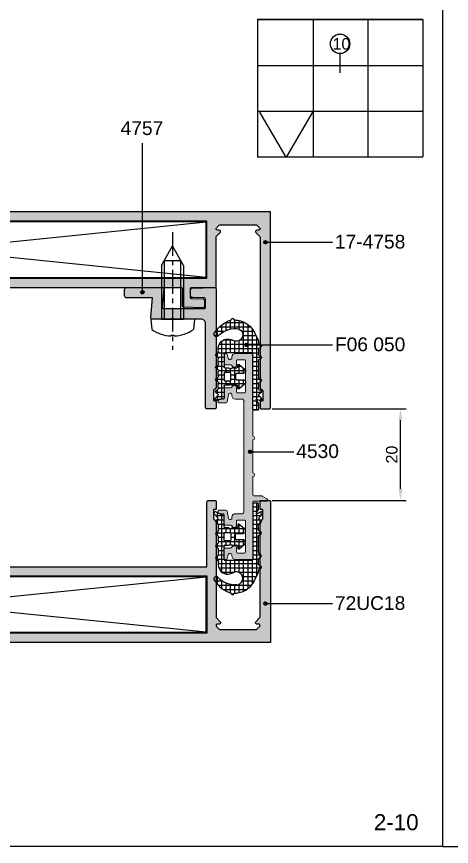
# Model space of a CAD drawing. Header units: millimetres. Extents: x -624 to 1947, y 11274 to 11571.
# Drawn here: x 1644.4 to 1739.4, y 11274.3 to 11455.5 of the extents above; entities that cross this region are included whole.
import ezdxf

# ---------------------------------------------------------------- set-up
doc = ezdxf.new("R2010")
doc.units = ezdxf.units.MM
doc.linetypes.add('AXES', pattern=[20, 12.5, -2.5, 2.5, -2.5])
for name, color, linetype in [('AKSESUAR', 7, 'Continuous'), ('aksesuar_k', 7, 'Continuous'), ('Antet', 7, 'Continuous'), ('FITIL', 11, 'Continuous'), ('kesit_k', 7, 'Continuous'), ('Layer1', 7, 'Continuous'), ('yazı_numara_k', 11, 'Continuous')]:
    doc.layers.add(name, color=color, linetype=linetype)
doc.styles.get("Standard").update_dxf_attribs({"font": 'arial.ttf'})
doc.dimstyles.new('ISO-25', dxfattribs={"dimtxt": 2.5, "dimasz": 2.5, "dimexe": 1.25, "dimexo": 0.625, "dimtad": 1, "dimtxsty": 'Standard', "dimcen": 2.5, "dimadec": 0, "dimazin": 0, "dimtfac": 1, "dimtmove": 0, "dimatfit": 3, "dimfxl": 1, "dimarcsym": 0})

# ---------------------------------------------------------------- blocks, each defined once
blk = doc.blocks.new('16-4530')
blk.add_hatch(color=252).paths.add_polyline_path([(-1018.1, 2305.1), (-1018.1, 2304.9, -0.414214), (-1018.4, 2304.6), (-1018.56, 2304.6, -0.369603), (-1018.85, 2304.85), (-1019.1, 2306.44, 0.369603), (-1019.4, 2306.7), (-1020.8, 2306.7, 0.414214), (-1021.1, 2306.4), (-1021.1, 2306.2, 0.414214), (-1020.8, 2305.9), (-1020.1, 2305.9, -0.414214), (-1019.8, 2305.6), (-1019.8, 2303.7, 0.414214), (-1019.5, 2303.4), (-1018.4, 2303.4), (-1018.19, 2303.31), (-1017.87, 2302.98, 0.198912), (-1017.66, 2302.9), (-1017.4, 2302.9, 0.414214), (-1017.1, 2303.2), (-1017.1, 2304.2, -0.414214), (-1016.8, 2304.5), (-1015.4, 2304.5, -0.414214), (-1015.1, 2304.2), (-1015.1, 2297.6, -0.414214), (-1015.4, 2297.3), (-1016.8, 2297.3, -0.414214), (-1017.1, 2297.6), (-1017.1, 2298.6, 0.414214), (-1017.4, 2298.9), (-1017.66, 2298.9, 0.198912), (-1017.87, 2298.81), (-1018.19, 2298.48, -0.198912), (-1018.4, 2298.4), (-1019.5, 2298.4, 0.414214), (-1019.8, 2298.1), (-1019.8, 2296.2, 0.414214), (-1019.5, 2295.9), (-1019.37, 2295.9, 0.339861), (-1019.08, 2296.12), (-1018.86, 2296.97, -0.339861), (-1018.57, 2297.2), (-1018.4, 2297.2, -0.414214), (-1018.1, 2296.9), (-1018.1, 2296.7, 0.414214), (-1017.3, 2295.9), (-1013.8, 2295.9, 0.414214), (-1013.5, 2296.2), (-1013.5, 2314, 1), (-1013.5, 2314.8), (-1013.5, 2322, 1), (-1013.5, 2322.8), (-1013.5, 2326.7, -0.414214), (-1013.2, 2327), (-1011.64, 2327, 0.131652), (-1011.49, 2327.04), (-1010.45, 2327.64, 0.767327), (-1010.6, 2328.2), (-1013.2, 2328.2, -0.414214), (-1013.5, 2328.5), (-1013.5, 2340.6, 0.414214), (-1013.8, 2340.9), (-1017.3, 2340.9, 0.414214), (-1018.1, 2340.1), (-1018.1, 2339.9, -0.414214), (-1018.4, 2339.6), (-1018.57, 2339.6, -0.339861), (-1018.86, 2339.82), (-1019.08, 2340.67, 0.339861), (-1019.37, 2340.9), (-1019.5, 2340.9, 0.414214), (-1019.8, 2340.6), (-1019.8, 2338.7, 0.414214), (-1019.5, 2338.4), (-1018.4, 2338.4, -0.198912), (-1018.19, 2338.31), (-1017.87, 2337.98, 0.198912), (-1017.66, 2337.9), (-1017.4, 2337.9, 0.414214), (-1017.1, 2338.2), (-1017.1, 2339.2, -0.414214), (-1016.8, 2339.5), (-1015.4, 2339.5, -0.414214), (-1015.1, 2339.2), (-1015.1, 2332.6, -0.414214), (-1015.4, 2332.3), (-1016.8, 2332.3, -0.414214), (-1017.1, 2332.6), (-1017.1, 2333.6, 0.414214), (-1017.4, 2333.9), (-1017.66, 2333.9, 0.198912), (-1017.87, 2333.81), (-1018.19, 2333.48, -0.198912), (-1018.4, 2333.4), (-1019.5, 2333.4, 0.414214), (-1019.8, 2333.1), (-1019.8, 2331.2, -0.414214), (-1020.1, 2330.9), (-1020.8, 2330.9, 0.414214), (-1021.1, 2330.6), (-1021.1, 2330.4, 0.414214), (-1020.8, 2330.1), (-1019.4, 2330.1, 0.369603), (-1019.1, 2330.35), (-1018.85, 2331.94, -0.369603), (-1018.56, 2332.2), (-1018.4, 2332.2, -0.414214), (-1018.1, 2331.9), (-1018.1, 2331.7, 0.414214), (-1017.3, 2330.9), (-1015.8, 2330.9, -0.414214), (-1015.5, 2330.6), (-1015.5, 2306.2, -0.414214), (-1015.8, 2305.9), (-1017.3, 2305.9, 0.414214)])
at = {"color": 7, "linetype": 'Continuous', "lineweight": 15}
blk.add_lwpolyline([(-1018.1, 2305.1), (-1018.1, 2304.9, -0.414214), (-1018.4, 2304.6), (-1018.56, 2304.6, -0.369603), (-1018.85, 2304.85), (-1019.1, 2306.44, 0.369603), (-1019.4, 2306.7), (-1020.8, 2306.7, 0.414214), (-1021.1, 2306.4), (-1021.1, 2306.2, 0.414214), (-1020.8, 2305.9), (-1020.1, 2305.9, -0.414214), (-1019.8, 2305.6), (-1019.8, 2303.7, 0.414214), (-1019.5, 2303.4), (-1018.4, 2303.4), (-1018.19, 2303.31), (-1017.87, 2302.98, 0.198912), (-1017.66, 2302.9), (-1017.4, 2302.9, 0.414214), (-1017.1, 2303.2), (-1017.1, 2304.2, -0.414214), (-1016.8, 2304.5), (-1015.4, 2304.5, -0.414214), (-1015.1, 2304.2), (-1015.1, 2297.6, -0.414214), (-1015.4, 2297.3), (-1016.8, 2297.3, -0.414214), (-1017.1, 2297.6), (-1017.1, 2298.6, 0.414214), (-1017.4, 2298.9), (-1017.66, 2298.9, 0.198912), (-1017.87, 2298.81), (-1018.19, 2298.48, -0.198912), (-1018.4, 2298.4), (-1019.5, 2298.4, 0.414214), (-1019.8, 2298.1), (-1019.8, 2296.2, 0.414214), (-1019.5, 2295.9), (-1019.37, 2295.9, 0.339861), (-1019.08, 2296.12), (-1018.86, 2296.97, -0.339861), (-1018.57, 2297.2), (-1018.4, 2297.2, -0.414214), (-1018.1, 2296.9), (-1018.1, 2296.7, 0.414214), (-1017.3, 2295.9), (-1013.8, 2295.9, 0.414214), (-1013.5, 2296.2), (-1013.5, 2314, 1), (-1013.5, 2314.8), (-1013.5, 2322, 1), (-1013.5, 2322.8), (-1013.5, 2326.7, -0.414214), (-1013.2, 2327), (-1011.64, 2327, 0.131652), (-1011.49, 2327.04), (-1010.45, 2327.64, 0.767327), (-1010.6, 2328.2), (-1013.2, 2328.2, -0.414214), (-1013.5, 2328.5), (-1013.5, 2340.6, 0.414214), (-1013.8, 2340.9), (-1017.3, 2340.9, 0.414214), (-1018.1, 2340.1), (-1018.1, 2339.9, -0.414214), (-1018.4, 2339.6), (-1018.57, 2339.6, -0.339861), (-1018.86, 2339.82), (-1019.08, 2340.67, 0.339861), (-1019.37, 2340.9), (-1019.5, 2340.9, 0.414214), (-1019.8, 2340.6), (-1019.8, 2338.7, 0.414214), (-1019.5, 2338.4), (-1018.4, 2338.4, -0.198912), (-1018.19, 2338.31), (-1017.87, 2337.98, 0.198912), (-1017.66, 2337.9), (-1017.4, 2337.9, 0.414214), (-1017.1, 2338.2), (-1017.1, 2339.2, -0.414214), (-1016.8, 2339.5), (-1015.4, 2339.5, -0.414214), (-1015.1, 2339.2), (-1015.1, 2332.6, -0.414214), (-1015.4, 2332.3), (-1016.8, 2332.3, -0.414214), (-1017.1, 2332.6), (-1017.1, 2333.6, 0.414214), (-1017.4, 2333.9), (-1017.66, 2333.9, 0.198912), (-1017.87, 2333.81), (-1018.19, 2333.48, -0.198912), (-1018.4, 2333.4), (-1019.5, 2333.4, 0.414214), (-1019.8, 2333.1), (-1019.8, 2331.2, -0.414214), (-1020.1, 2330.9), (-1020.8, 2330.9, 0.414214), (-1021.1, 2330.6), (-1021.1, 2330.4, 0.414214), (-1020.8, 2330.1), (-1019.4, 2330.1, 0.369603), (-1019.1, 2330.35), (-1018.85, 2331.94, -0.369603), (-1018.56, 2332.2), (-1018.4, 2332.2, -0.414214), (-1018.1, 2331.9), (-1018.1, 2331.7, 0.414214), (-1017.3, 2330.9), (-1015.8, 2330.9, -0.414214), (-1015.5, 2330.6), (-1015.5, 2306.2, -0.414214), (-1015.8, 2305.9), (-1017.3, 2305.9, 0.414214)], format="xyb", close=True, dxfattribs=at)
blk = doc.blocks.new('72 UC 18')
at = {"layer": 'AKSESUAR', "linetype": 'ByBlock'}
h = blk.add_hatch(color=30, dxfattribs=at)
h.paths.add_polyline_path([(1756.56, 11479.11), (1764.36, 11479.11, 0.198912), (1764.57, 11479.2), (1765.17, 11479.8, 0.668179), (1764.96, 11480.31), (1764.56, 11480.31, -0.668179), (1764.35, 11480.83), (1765.17, 11481.65, 0.198912), (1765.26, 11481.86), (1765.26, 11502.81), (1765.86, 11503.31), (1765.86, 11505.31), (1765.26, 11505.31), (1765.26, 11507.01, -0.414214), (1765.56, 11507.31), (1767.26, 11507.31, -0.414214), (1767.56, 11507.01), (1767.56, 11476.31), (1587.86, 11476.31, -0.414214), (1587.56, 11476.61), (1587.56, 11478.14, -0.267949), (1587.71, 11478.4), (1587.86, 11478.49, -0.131652), (1587.96, 11478.51), (1588.26, 11478.51, -0.414214), (1588.56, 11478.21), (1588.56, 11477.72, 0.50381), (1588.95, 11477.43, 0.740532), (1588.95, 11482.6, 0.50381), (1588.56, 11482.31), (1588.56, 11481.81, -0.414214), (1588.26, 11481.51), (1587.99, 11481.51, -0.131652), (1587.84, 11481.56), (1587.71, 11481.63, -0.267949), (1587.56, 11481.89), (1587.56, 11498.61, -0.414214), (1587.76, 11498.81), (1588.25, 11498.81), (1588.56, 11498.31), (1588.87, 11498.81), (1590.05, 11498.81), (1590.36, 11498.31), (1590.67, 11498.81), (1591.85, 11498.81), (1592.16, 11498.31), (1592.47, 11498.81), (1593.65, 11498.81), (1593.96, 11498.31), (1594.27, 11498.81), (1594.96, 11498.81, -0.198912), (1595.1, 11498.76), (1595.79, 11498.07, 0.198912), (1595.93, 11498.01), (1597.26, 11498.01, 0.414214), (1598.26, 11499.01), (1598.26, 11501.81, 0.414214), (1597.26, 11502.81), (1595.17, 11502.81), (1594.86, 11503.31), (1594.55, 11502.81), (1593.37, 11502.81), (1593.06, 11503.31), (1592.75, 11502.81), (1591.57, 11502.81), (1591.26, 11503.31), (1590.95, 11502.81), (1589.77, 11502.81), (1589.46, 11503.31), (1589.15, 11502.81), (1588.06, 11502.81), (1587.56, 11503.31), (1587.56, 11507.01, -0.414214), (1587.86, 11507.31), (1588.66, 11507.31, -0.414214), (1588.96, 11507.01), (1588.96, 11505.12, 0.420875), (1589.27, 11504.82), (1597.87, 11505.01, 0.407584), (1598.36, 11505.51), (1598.36, 11507.01, -0.414214), (1598.66, 11507.31), (1600.9, 11507.31, -0.267949), (1601.16, 11507.16), (1601.22, 11507.06, -0.131652), (1601.26, 11506.91), (1601.26, 11506.61, -0.414214), (1600.96, 11506.31), (1600.06, 11506.31, 0.414214), (1599.76, 11506.01), (1599.76, 11504.53, 0.104964), (1599.85, 11504.12), (1600.58, 11502.48, -0.104964), (1600.66, 11502.08), (1600.66, 11498.71, 0.414214), (1600.96, 11498.41), (1607.46, 11498.41, 0.414214), (1607.76, 11498.71), (1607.76, 11506.01, 0.414214), (1607.46, 11506.31), (1606.56, 11506.31, -0.414214), (1606.26, 11506.61), (1606.26, 11506.91, -0.131652), (1606.3, 11507.06), (1606.36, 11507.16, -0.267949), (1606.62, 11507.31), (1609.46, 11507.31, -0.414214), (1609.76, 11507.01), (1609.76, 11505.31), (1609.16, 11505.31), (1609.16, 11503.31), (1609.76, 11502.81), (1609.76, 11481.86, 0.198912), (1609.85, 11481.65), (1610.67, 11480.83, -0.668179), (1610.46, 11480.31), (1610.06, 11480.31, 0.668179), (1609.85, 11479.8), (1610.45, 11479.2, 0.198912), (1610.66, 11479.11), (1618.46, 11479.11, 0.198912), (1618.67, 11479.2), (1619.27, 11479.8, 0.668179), (1619.06, 11480.31), (1618.66, 11480.31, -0.668179), (1618.45, 11480.83), (1619.27, 11481.65, 0.198912), (1619.36, 11481.86), (1619.36, 11502.81), (1619.96, 11503.31), (1619.96, 11505.31), (1619.36, 11505.31), (1619.36, 11507.01, -0.414214), (1619.66, 11507.31), (1621.36, 11507.31, -0.414214), (1621.66, 11507.01), (1621.66, 11505.31), (1621.06, 11505.31), (1621.06, 11503.31), (1621.66, 11502.81), (1621.66, 11481.86, 0.198912), (1621.75, 11481.65), (1622.57, 11480.83, -0.668179), (1622.36, 11480.31), (1621.96, 11480.31, 0.668179), (1621.75, 11479.8), (1622.35, 11479.2, 0.198912), (1622.56, 11479.11), (1630.36, 11479.11, 0.198912), (1630.57, 11479.2), (1631.17, 11479.8, 0.668179), (1630.96, 11480.31), (1630.56, 11480.31, -0.668179), (1630.35, 11480.83), (1631.17, 11481.65, 0.198912), (1631.26, 11481.86), (1631.26, 11502.81), (1631.86, 11503.31), (1631.86, 11505.31), (1631.26, 11505.31), (1631.26, 11507.01, -0.414214), (1631.56, 11507.31), (1633.26, 11507.31, -0.414214), (1633.56, 11507.01), (1633.56, 11492.81), (1753.66, 11492.81), (1753.66, 11507.01, -0.414214), (1753.96, 11507.31), (1755.36, 11507.31, -0.414214), (1755.66, 11507.01), (1755.66, 11505.31), (1755.06, 11505.31), (1755.06, 11503.31), (1755.66, 11502.81), (1755.66, 11481.86, 0.198912), (1755.75, 11481.65), (1756.57, 11480.83, -0.668179), (1756.36, 11480.31), (1755.96, 11480.31, 0.668179), (1755.75, 11479.8), (1756.35, 11479.2, 0.198912)])
h.paths.add_polyline_path([(1589.56, 11484.41), (1589.56, 11496.31), (1607.76, 11496.31), (1607.76, 11484.41), (1606.06, 11484.41, 0.700208), (1605.87, 11483.88), (1607.62, 11482.41, -0.221695), (1607.76, 11482.11), (1607.76, 11478.71, -0.414214), (1607.36, 11478.31), (1593.06, 11478.31, -0.414214), (1592.86, 11478.51), (1592.86, 11484.21, 0.414214), (1592.66, 11484.41)], flags=16)
h.paths.add_polyline_path([(1633.26, 11478.31), (1633.26, 11490.81), (1753.66, 11490.81), (1753.66, 11478.31)], flags=16)
at = {"layer": 'Layer1', "color": 0, "ltscale": 10}
for points in [[(1756.56, 11479.11), (1764.36, 11479.11, 0.198912), (1764.57, 11479.2), (1765.17, 11479.8, 0.668179), (1764.96, 11480.31), (1764.56, 11480.31, -0.668179), (1764.35, 11480.83), (1765.17, 11481.65, 0.198912), (1765.26, 11481.86), (1765.26, 11502.81), (1765.86, 11503.31), (1765.86, 11505.31), (1765.26, 11505.31), (1765.26, 11507.01, -0.414214), (1765.56, 11507.31), (1767.26, 11507.31, -0.414214), (1767.56, 11507.01), (1767.56, 11476.31), (1587.86, 11476.31, -0.414214), (1587.56, 11476.61), (1587.56, 11478.14, -0.267949), (1587.71, 11478.4), (1587.86, 11478.49, -0.131652), (1587.96, 11478.51), (1588.26, 11478.51, -0.414214), (1588.56, 11478.21), (1588.56, 11477.72, 0.50381), (1588.95, 11477.43, 0.740532), (1588.95, 11482.6, 0.50381), (1588.56, 11482.31), (1588.56, 11481.81, -0.414214), (1588.26, 11481.51), (1587.99, 11481.51, -0.131652), (1587.84, 11481.56), (1587.71, 11481.63, -0.267949), (1587.56, 11481.89), (1587.56, 11498.61, -0.414214), (1587.76, 11498.81), (1588.25, 11498.81), (1588.56, 11498.31), (1588.87, 11498.81), (1590.05, 11498.81), (1590.36, 11498.31), (1590.67, 11498.81), (1591.85, 11498.81), (1592.16, 11498.31), (1592.47, 11498.81), (1593.65, 11498.81), (1593.96, 11498.31), (1594.27, 11498.81), (1594.96, 11498.81, -0.198912), (1595.1, 11498.76), (1595.79, 11498.07, 0.198912), (1595.93, 11498.01), (1597.26, 11498.01, 0.414214), (1598.26, 11499.01), (1598.26, 11501.81, 0.414214), (1597.26, 11502.81), (1595.17, 11502.81), (1594.86, 11503.31), (1594.55, 11502.81), (1593.37, 11502.81), (1593.06, 11503.31), (1592.75, 11502.81), (1591.57, 11502.81), (1591.26, 11503.31), (1590.95, 11502.81), (1589.77, 11502.81), (1589.46, 11503.31), (1589.15, 11502.81), (1588.06, 11502.81), (1587.56, 11503.31), (1587.56, 11507.01, -0.414214), (1587.86, 11507.31), (1588.66, 11507.31, -0.414214), (1588.96, 11507.01), (1588.96, 11505.12, 0.420875), (1589.27, 11504.82), (1597.87, 11505.01, 0.407584), (1598.36, 11505.51), (1598.36, 11507.01, -0.414214), (1598.66, 11507.31), (1600.9, 11507.31, -0.267949), (1601.16, 11507.16), (1601.22, 11507.06, -0.131652), (1601.26, 11506.91), (1601.26, 11506.61, -0.414214), (1600.96, 11506.31), (1600.06, 11506.31, 0.414214), (1599.76, 11506.01), (1599.76, 11504.53, 0.104964), (1599.85, 11504.12), (1600.58, 11502.48, -0.104964), (1600.66, 11502.08), (1600.66, 11498.71, 0.414214), (1600.96, 11498.41), (1607.46, 11498.41, 0.414214), (1607.76, 11498.71), (1607.76, 11506.01, 0.414214), (1607.46, 11506.31), (1606.56, 11506.31, -0.414214), (1606.26, 11506.61), (1606.26, 11506.91, -0.131652), (1606.3, 11507.06), (1606.36, 11507.16, -0.267949), (1606.62, 11507.31), (1609.46, 11507.31, -0.414214), (1609.76, 11507.01), (1609.76, 11505.31), (1609.16, 11505.31), (1609.16, 11503.31), (1609.76, 11502.81), (1609.76, 11481.86, 0.198912), (1609.85, 11481.65), (1610.67, 11480.83, -0.668179), (1610.46, 11480.31), (1610.06, 11480.31, 0.668179), (1609.85, 11479.8), (1610.45, 11479.2, 0.198912), (1610.66, 11479.11), (1618.46, 11479.11, 0.198912), (1618.67, 11479.2), (1619.27, 11479.8, 0.668179), (1619.06, 11480.31), (1618.66, 11480.31, -0.668179), (1618.45, 11480.83), (1619.27, 11481.65, 0.198912), (1619.36, 11481.86), (1619.36, 11502.81), (1619.96, 11503.31), (1619.96, 11505.31), (1619.36, 11505.31), (1619.36, 11507.01, -0.414214), (1619.66, 11507.31), (1621.36, 11507.31, -0.414214), (1621.66, 11507.01), (1621.66, 11505.31), (1621.06, 11505.31), (1621.06, 11503.31), (1621.66, 11502.81), (1621.66, 11481.86, 0.198912), (1621.75, 11481.65), (1622.57, 11480.83, -0.668179), (1622.36, 11480.31), (1621.96, 11480.31, 0.668179), (1621.75, 11479.8), (1622.35, 11479.2, 0.198912), (1622.56, 11479.11), (1630.36, 11479.11, 0.198912), (1630.57, 11479.2), (1631.17, 11479.8, 0.668179), (1630.96, 11480.31), (1630.56, 11480.31, -0.668179), (1630.35, 11480.83), (1631.17, 11481.65, 0.198912), (1631.26, 11481.86), (1631.26, 11502.81), (1631.86, 11503.31), (1631.86, 11505.31), (1631.26, 11505.31), (1631.26, 11507.01, -0.414214), (1631.56, 11507.31), (1633.26, 11507.31, -0.414214), (1633.56, 11507.01), (1633.56, 11492.81), (1753.66, 11492.81), (1753.66, 11507.01, -0.414214), (1753.96, 11507.31), (1755.36, 11507.31, -0.414214), (1755.66, 11507.01), (1755.66, 11505.31), (1755.06, 11505.31), (1755.06, 11503.31), (1755.66, 11502.81), (1755.66, 11481.86, 0.198912), (1755.75, 11481.65), (1756.57, 11480.83, -0.668179), (1756.36, 11480.31), (1755.96, 11480.31, 0.668179), (1755.75, 11479.8), (1756.35, 11479.2, 0.198912)], [(1589.56, 11484.41), (1589.56, 11496.31), (1607.76, 11496.31), (1607.76, 11484.41), (1606.06, 11484.41, 0.700208), (1605.87, 11483.88), (1607.62, 11482.41, -0.221695), (1607.76, 11482.11), (1607.76, 11478.71, -0.414214), (1607.36, 11478.31), (1593.06, 11478.31, -0.414214), (1592.86, 11478.51), (1592.86, 11484.21, 0.414214), (1592.66, 11484.41)]]:
    blk.add_lwpolyline(points, format="xyb", close=True, dxfattribs=at)
blk.add_lwpolyline([(1633.26, 11478.31), (1633.26, 11490.81), (1753.66, 11490.81), (1753.66, 11478.31)], close=True, dxfattribs=at)
blk = doc.blocks.new('4758')
at = {"layer": 'AKSESUAR', "linetype": 'ByBlock'}
h = blk.add_hatch(color=30, dxfattribs=at)
h.paths.add_polyline_path([(1767.56, 11527.61), (1767.56, 11570.31), (1587.86, 11570.31, 0.414214), (1587.56, 11570.01), (1587.56, 11568.49, 0.267949), (1587.71, 11568.23), (1587.86, 11568.14, 0.131652), (1587.96, 11568.11), (1588.26, 11568.11, 0.414214), (1588.56, 11568.41), (1588.56, 11568.91, -0.50381), (1588.95, 11569.2, -0.740532), (1588.95, 11564.03, -0.50381), (1588.56, 11564.32), (1588.56, 11564.81, 0.414214), (1588.26, 11565.11), (1587.99, 11565.11, 0.131652), (1587.84, 11565.07), (1587.71, 11565, 0.267949), (1587.56, 11564.74), (1587.56, 11548.11, 0.414214), (1587.86, 11547.81), (1588.25, 11547.81), (1588.56, 11548.31), (1588.87, 11547.81), (1590.05, 11547.81), (1590.36, 11548.31), (1590.67, 11547.81), (1591.85, 11547.81), (1592.16, 11548.31), (1592.47, 11547.81), (1593.65, 11547.81), (1593.96, 11548.31), (1594.27, 11547.81), (1594.92, 11547.81, 0.198912), (1595.13, 11547.9), (1595.76, 11548.53, -0.198912), (1595.97, 11548.61), (1597.26, 11548.61, -0.414214), (1598.26, 11547.61), (1598.26, 11544.81, -0.414214), (1597.26, 11543.81), (1595.17, 11543.81), (1594.86, 11543.31), (1594.55, 11543.81), (1593.37, 11543.81), (1593.06, 11543.31), (1592.75, 11543.81), (1591.57, 11543.81), (1591.26, 11543.31), (1590.95, 11543.81), (1589.77, 11543.81), (1589.46, 11543.31), (1589.15, 11543.81), (1588.06, 11543.81), (1587.56, 11543.31), (1587.56, 11539.61, 0.414214), (1587.86, 11539.31), (1588.66, 11539.31, 0.414214), (1588.96, 11539.61), (1588.96, 11541.51, -0.420875), (1589.27, 11541.81), (1597.87, 11541.61, -0.407584), (1598.36, 11541.11), (1598.36, 11539.61, 0.414214), (1598.66, 11539.31), (1600.9, 11539.31, 0.267949), (1601.16, 11539.46), (1601.22, 11539.56, 0.131652), (1601.26, 11539.71), (1601.26, 11540.01, 0.414214), (1600.96, 11540.31), (1600.06, 11540.31, -0.414214), (1599.76, 11540.61), (1599.76, 11542.1, -0.104964), (1599.85, 11542.51), (1600.58, 11544.15, 0.104964), (1600.66, 11544.55), (1600.66, 11547.91, -0.414214), (1600.96, 11548.21), (1607.46, 11548.21, -0.414214), (1607.76, 11547.91), (1607.76, 11540.61, -0.414214), (1607.46, 11540.31), (1606.56, 11540.31, 0.414214), (1606.26, 11540.01), (1606.26, 11539.71, 0.131652), (1606.3, 11539.56), (1606.36, 11539.46, 0.267949), (1606.62, 11539.31), (1607.76, 11539.31), (1607.76, 11528.61, -0.414214), (1607.46, 11528.31), (1606.56, 11528.31, 0.414214), (1606.26, 11528.01), (1606.26, 11527.71, 0.131652), (1606.3, 11527.56), (1606.36, 11527.46, 0.267949), (1606.62, 11527.31), (1609.46, 11527.31, 0.414214), (1609.76, 11527.61), (1609.76, 11529.31), (1609.16, 11529.31), (1609.16, 11531.31), (1609.76, 11531.82), (1609.76, 11552.77, -0.198912), (1609.85, 11552.98), (1610.67, 11553.8, 0.668179), (1610.46, 11554.31), (1610.06, 11554.31, -0.668179), (1609.85, 11554.83), (1610.45, 11555.43, -0.198912), (1610.66, 11555.51), (1618.46, 11555.51, -0.198912), (1618.67, 11555.43), (1619.27, 11554.83, -0.668179), (1619.06, 11554.31), (1618.66, 11554.31, 0.668179), (1618.45, 11553.8), (1619.27, 11552.98, -0.198912), (1619.36, 11552.77), (1619.36, 11531.82), (1619.96, 11531.31), (1619.96, 11529.31), (1619.36, 11529.31), (1619.36, 11527.61, 0.414214), (1619.66, 11527.31), (1621.36, 11527.31, 0.414214), (1621.66, 11527.61), (1621.66, 11529.31), (1621.06, 11529.31), (1621.06, 11531.31), (1621.66, 11531.82), (1621.66, 11564.77, -0.198912), (1621.75, 11564.98), (1622.57, 11565.8, 0.668179), (1622.36, 11566.31), (1621.96, 11566.31, -0.668179), (1621.75, 11566.83), (1622.35, 11567.43, -0.198912), (1622.56, 11567.51), (1630.36, 11567.51, -0.198912), (1630.57, 11567.43), (1631.17, 11566.83, -0.668179), (1630.96, 11566.31), (1630.56, 11566.31, 0.668179), (1630.35, 11565.8), (1631.17, 11564.98, -0.198912), (1631.26, 11564.77), (1631.26, 11553.81), (1636.56, 11553.81, -0.414214), (1636.86, 11553.51), (1636.86, 11551.61, -0.404026), (1636.57, 11551.31), (1634.05, 11551.22, 0.404026), (1633.76, 11550.93), (1633.76, 11549.72, 0.424475), (1634.07, 11549.42), (1638.37, 11549.57, 0.404026), (1638.66, 11549.87), (1638.66, 11553.51, -0.414214), (1638.96, 11553.81), (1747.96, 11553.81, -0.414214), (1748.26, 11553.51), (1748.26, 11549.87, 0.404026), (1748.55, 11549.57), (1752.85, 11549.42, 0.424475), (1753.16, 11549.72), (1753.16, 11550.93, 0.404026), (1752.87, 11551.22), (1750.35, 11551.31, -0.404026), (1750.06, 11551.61), (1750.06, 11553.51, -0.414214), (1750.36, 11553.81), (1755.66, 11553.81), (1755.66, 11564.77, -0.198912), (1755.75, 11564.98), (1756.57, 11565.8, 0.668179), (1756.36, 11566.31), (1755.96, 11566.31, -0.668179), (1755.75, 11566.83), (1756.35, 11567.43, -0.198912), (1756.56, 11567.51), (1764.36, 11567.51, -0.198912), (1764.57, 11567.43), (1765.17, 11566.83, -0.668179), (1764.96, 11566.31), (1764.56, 11566.31, 0.668179), (1764.35, 11565.8), (1765.17, 11564.98, -0.198912), (1765.26, 11564.77), (1765.26, 11531.82), (1765.86, 11531.31), (1765.86, 11529.31), (1765.26, 11529.31), (1765.26, 11527.61, 0.414214), (1765.56, 11527.31), (1767.26, 11527.31, 0.414214)])
h.paths.add_polyline_path([(1589.56, 11562.21), (1592.56, 11562.21, 0.414214), (1592.86, 11562.51), (1592.86, 11568.01, -0.414214), (1593.16, 11568.31), (1607.36, 11568.31, -0.414214), (1607.76, 11567.91), (1607.76, 11564.52, -0.221695), (1607.62, 11564.22), (1605.87, 11562.75, 0.700208), (1606.06, 11562.22), (1607.76, 11562.22), (1607.76, 11550.31), (1589.56, 11550.31)], flags=16)
h.paths.add_polyline_path([(1633.26, 11568.31), (1753.66, 11568.31), (1753.66, 11555.81), (1633.26, 11555.81)], flags=16)
h.paths.add_polyline_path([(1609.76, 11568.21), (1619.36, 11568.21), (1619.36, 11557.61), (1609.76, 11557.61)], flags=16)
at = {"layer": 'Layer1', "color": 0, "ltscale": 10}
for points in [[(1748.26, 11549.87, 0.404026), (1748.55, 11549.57), (1752.85, 11549.42, 0.424475), (1753.16, 11549.72), (1753.16, 11550.93, 0.404026), (1752.87, 11551.22), (1750.35, 11551.31, -0.404026), (1750.06, 11551.61), (1750.06, 11553.51, -0.414214), (1750.36, 11553.81), (1755.66, 11553.81), (1755.66, 11564.77, -0.198912), (1755.75, 11564.98), (1756.57, 11565.8, 0.668179), (1756.36, 11566.31), (1755.96, 11566.31, -0.668179), (1755.75, 11566.83), (1756.35, 11567.43, -0.198912), (1756.56, 11567.51), (1764.36, 11567.51, -0.198912), (1764.57, 11567.43), (1765.17, 11566.83, -0.668179), (1764.96, 11566.31), (1764.56, 11566.31, 0.668179), (1764.35, 11565.8), (1765.17, 11564.98, -0.198912), (1765.26, 11564.77), (1765.26, 11531.82), (1765.86, 11531.31), (1765.86, 11529.31), (1765.26, 11529.31), (1765.26, 11527.61, 0.414214), (1765.56, 11527.31), (1767.26, 11527.31, 0.414214), (1767.56, 11527.61), (1767.56, 11570.31), (1587.86, 11570.31, 0.414214), (1587.56, 11570.01), (1587.56, 11568.49, 0.267949), (1587.71, 11568.23), (1587.86, 11568.14, 0.131652), (1587.96, 11568.11), (1588.26, 11568.11, 0.414214), (1588.56, 11568.41), (1588.56, 11568.91, -0.50381), (1588.95, 11569.2, -0.740532), (1588.95, 11564.03, -0.50381), (1588.56, 11564.32), (1588.56, 11564.81, 0.414214), (1588.26, 11565.11), (1587.99, 11565.11, 0.131652), (1587.84, 11565.07), (1587.71, 11565, 0.267949), (1587.56, 11564.74), (1587.56, 11548.11, 0.414214), (1587.86, 11547.81), (1588.25, 11547.81), (1588.56, 11548.31), (1588.87, 11547.81), (1590.05, 11547.81), (1590.36, 11548.31), (1590.67, 11547.81), (1591.85, 11547.81), (1592.16, 11548.31), (1592.47, 11547.81), (1593.65, 11547.81), (1593.96, 11548.31), (1594.27, 11547.81), (1594.92, 11547.81, 0.198912), (1595.13, 11547.9), (1595.76, 11548.53, -0.198912), (1595.97, 11548.61), (1597.26, 11548.61, -0.414214), (1598.26, 11547.61), (1598.26, 11544.81, -0.414214), (1597.26, 11543.81), (1595.17, 11543.81), (1594.86, 11543.31), (1594.55, 11543.81), (1593.37, 11543.81), (1593.06, 11543.31), (1592.75, 11543.81), (1591.57, 11543.81), (1591.26, 11543.31), (1590.95, 11543.81), (1589.77, 11543.81), (1589.46, 11543.31), (1589.15, 11543.81), (1588.06, 11543.81), (1587.56, 11543.31), (1587.56, 11539.61, 0.414214), (1587.86, 11539.31), (1588.66, 11539.31, 0.414214), (1588.96, 11539.61), (1588.96, 11541.51, -0.420875), (1589.27, 11541.81), (1597.87, 11541.61, -0.407584), (1598.36, 11541.11), (1598.36, 11539.61, 0.414214), (1598.66, 11539.31), (1600.9, 11539.31, 0.267949), (1601.16, 11539.46), (1601.22, 11539.56, 0.131652), (1601.26, 11539.71), (1601.26, 11540.01, 0.414214), (1600.96, 11540.31), (1600.06, 11540.31, -0.414214), (1599.76, 11540.61), (1599.76, 11542.1, -0.104964), (1599.85, 11542.51), (1600.58, 11544.15, 0.104964), (1600.66, 11544.55), (1600.66, 11547.91, -0.414214), (1600.96, 11548.21), (1607.46, 11548.21, -0.414214), (1607.76, 11547.91), (1607.76, 11540.61, -0.414214), (1607.46, 11540.31), (1606.56, 11540.31, 0.414214), (1606.26, 11540.01), (1606.26, 11539.71, 0.131652), (1606.3, 11539.56), (1606.36, 11539.46, 0.267949), (1606.62, 11539.31), (1607.76, 11539.31), (1607.76, 11528.61, -0.414214), (1607.46, 11528.31), (1606.56, 11528.31, 0.414214), (1606.26, 11528.01), (1606.26, 11527.71, 0.131652), (1606.3, 11527.56), (1606.36, 11527.46, 0.267949), (1606.62, 11527.31), (1609.46, 11527.31, 0.414214), (1609.76, 11527.61), (1609.76, 11529.31), (1609.16, 11529.31), (1609.16, 11531.31), (1609.76, 11531.82), (1609.76, 11552.77, -0.198912), (1609.85, 11552.98), (1610.67, 11553.8, 0.668179), (1610.46, 11554.31), (1610.06, 11554.31, -0.668179), (1609.85, 11554.83), (1610.45, 11555.43, -0.198912), (1610.66, 11555.51), (1618.46, 11555.51, -0.198912), (1618.67, 11555.43), (1619.27, 11554.83, -0.668179), (1619.06, 11554.31), (1618.66, 11554.31, 0.668179), (1618.45, 11553.8), (1619.27, 11552.98, -0.198912), (1619.36, 11552.77), (1619.36, 11531.82), (1619.96, 11531.31), (1619.96, 11529.31), (1619.36, 11529.31), (1619.36, 11527.61, 0.414214), (1619.66, 11527.31), (1621.36, 11527.31, 0.414214), (1621.66, 11527.61), (1621.66, 11529.31), (1621.06, 11529.31), (1621.06, 11531.31), (1621.66, 11531.82), (1621.66, 11564.77, -0.198912), (1621.75, 11564.98), (1622.57, 11565.8, 0.668179), (1622.36, 11566.31), (1621.96, 11566.31, -0.668179), (1621.75, 11566.83), (1622.35, 11567.43, -0.198912), (1622.56, 11567.51), (1630.36, 11567.51, -0.198912), (1630.57, 11567.43), (1631.17, 11566.83, -0.668179), (1630.96, 11566.31), (1630.56, 11566.31, 0.668179), (1630.35, 11565.8), (1631.17, 11564.98, -0.198912), (1631.26, 11564.77), (1631.26, 11553.81), (1636.56, 11553.81, -0.414214), (1636.86, 11553.51), (1636.86, 11551.61, -0.404026), (1636.57, 11551.31), (1634.05, 11551.22, 0.404026), (1633.76, 11550.93), (1633.76, 11549.72, 0.424475), (1634.07, 11549.42), (1638.37, 11549.57, 0.404026), (1638.66, 11549.87), (1638.66, 11553.51, -0.414214), (1638.96, 11553.81), (1747.96, 11553.81, -0.414214), (1748.26, 11553.51)], [(1592.86, 11562.51, -0.414214), (1592.56, 11562.21), (1589.56, 11562.21), (1589.56, 11550.31), (1607.76, 11550.31), (1607.76, 11562.22), (1606.06, 11562.22, -0.700208), (1605.87, 11562.75), (1607.62, 11564.22, 0.221695), (1607.76, 11564.52), (1607.76, 11567.91, 0.414214), (1607.36, 11568.31), (1593.16, 11568.31, 0.414214), (1592.86, 11568.01)]]:
    blk.add_lwpolyline(points, format="xyb", close=True, dxfattribs=at)
for points in [[(1619.36, 11557.61), (1609.76, 11557.61), (1609.76, 11568.21), (1619.36, 11568.21)], [(1633.26, 11555.81), (1753.66, 11555.81), (1753.66, 11568.31), (1633.26, 11568.31)]]:
    blk.add_lwpolyline(points, close=True, dxfattribs=at)
blk = doc.blocks.new('3096_KT')
at = {"layer": 'aksesuar_k', "color": 3}
for p, q in [((2072.92, 11666.72), (2192.92, 11678.82)), ((2192.92, 11666.72), (2072.92, 11678.82))]:
    blk.add_line(p, q, dxfattribs=at)
blk.add_lwpolyline([(2192.92, 11678.82), (2072.92, 11678.82), (2072.92, 11666.72), (2192.92, 11666.72)], close=True, dxfattribs=at)
blk = doc.blocks.new('V2 48 16')
at = {"color": 5, "ltscale": 0.063684}
for p, q in [((-165.72, -602.03, -0.15), (-163.65, -601.06, -0.15)), ((-165.72, -602.03, -0.15), (-164.55, -604.06, -0.15)), ((-164.24, -604.59, -0.15), (-175.32, -610.99, -0.15)), ((-174.68, -609.91, -0.15), (-164.55, -604.06, -0.15)), ((-162.15, -608.22, -0.15), (-164.55, -604.06, -0.15)), ((-160.31, -604.01, -0.15), (-160.47, -604.1, -0.15)), ((-160.14, -604.67, -0.15), (-160.47, -604.1, -0.15)), ((-159.98, -604.58, -0.15), (-160.14, -604.67, -0.15)), ((-162.45, -607.69, -0.15), (-173.53, -614.09, -0.15)), ((-172.28, -614.07, -0.15), (-162.15, -608.22, -0.15)), ((-162.15, -608.22, -0.15), (-160.97, -610.26, -0.15)), ((-174.68, -609.91, -0.15), (-177.2, -614.14, -0.15)), ((-160.97, -610.26, -0.15), (-159.1, -608.94, -0.15)), ((-173.53, -614.09, -0.15), (-175.32, -610.99, -0.15)), ((-172.28, -614.07, -0.15), (-177.2, -614.14, -0.15))]:
    blk.add_line(p, q, dxfattribs=at)
at = {"color": 5, "linetype": 'AXES', "ltscale": 0.414385}
blk.add_line((-179.8, -615.64, -0.15), (-157.54, -602.79, -0.15), dxfattribs=at)
at = {"color": 5, "ltscale": 0.063684}
for start, end in [(32.3641, 64.6679), (355.3321, 27.6359)]:
    blk.add_arc((-167.07, -608.29, -0.15), 8, start, end, dxfattribs=at)
blk = doc.blocks.new('4757')
at = {"layer": 'AKSESUAR', "linetype": 'ByBlock'}
blk.add_hatch(color=8, dxfattribs=at).paths.add_polyline_path([(3260.68, 10666.85), (3260.31, 10671.12), (3265.91, 10671.12, 0.414214), (3266.41, 10671.62), (3266.41, 10672.92, 0.414214), (3265.91, 10673.42), (3258.12, 10673.42, 0.440011), (3257.82, 10673.1), (3258.17, 10669.15, -0.440011), (3257.87, 10668.82), (3249.01, 10668.82, -0.414214), (3248.71, 10669.12), (3248.71, 10670.83, -0.404026), (3249, 10671.13), (3251.52, 10671.21, 0.404026), (3252.01, 10671.71), (3252.01, 10672.94, 0.404026), (3251.72, 10673.24), (3246.72, 10673.42, 0.424475), (3246.41, 10673.12), (3246.41, 10668.92), (3246.41, 10664.32), (3246.41, 10651.43), (3247.01, 10650.92), (3247.01, 10648.92), (3246.41, 10648.92), (3246.41, 10647.22, 0.414214), (3246.71, 10646.92), (3248.41, 10646.92, 0.414214), (3248.71, 10647.22), (3248.71, 10665.52, -0.414214), (3249.71, 10666.52), (3255.61, 10666.52), (3255.91, 10666.82), (3256.21, 10666.52), (3260.38, 10666.52, 0.440011)])
at = {"layer": 'Layer1', "color": 0, "ltscale": 10}
blk.add_lwpolyline([(3246.41, 10668.92), (3246.41, 10651.43), (3247.01, 10650.92), (3247.01, 10648.92), (3246.41, 10648.92), (3246.41, 10647.22, 0.414214), (3246.71, 10646.92), (3248.41, 10646.92, 0.414214), (3248.71, 10647.22), (3248.71, 10665.52, -0.414214), (3249.71, 10666.52), (3255.61, 10666.52), (3255.91, 10666.82), (3256.21, 10666.52), (3260.38, 10666.52, 0.440011), (3260.68, 10666.85), (3260.31, 10671.12), (3265.91, 10671.12, 0.414214), (3266.41, 10671.62), (3266.41, 10672.92, 0.414214), (3265.91, 10673.42), (3258.12, 10673.42, 0.440011), (3257.82, 10673.1), (3258.17, 10669.15, -0.440011), (3257.87, 10668.82), (3249.01, 10668.82, -0.414214), (3248.71, 10669.12), (3248.71, 10670.83, -0.404026), (3249, 10671.13), (3251.52, 10671.21, 0.404026), (3252.01, 10671.71), (3252.01, 10672.94, 0.404026), (3251.72, 10673.24), (3246.72, 10673.42, 0.424475), (3246.41, 10673.12), (3246.41, 10664.32)], format="xyb", dxfattribs=at)
blk = doc.blocks.new('*D121')
at = {"color": 0, "lineweight": -2}
for p, q in [((1700.21, 11369.86), (1729.51, 11369.86)), ((1728.26, 11352.36), (1728.26, 11367.36)), ((1700.21, 11349.86), (1729.51, 11349.86))]:
    blk.add_line(p, q, dxfattribs=at)
at = {"color": 0}
for points in [[(1728.68, 11367.36), (1727.84, 11367.36), (1728.26, 11369.86)], [(1727.84, 11352.36), (1728.68, 11352.36), (1728.26, 11349.86)]]:
    blk.add_solid(points, dxfattribs=at)
at = {"layer": 'Defpoints', "color": 0}
for p in [(1699.58, 11369.86), (1728.26, 11369.86), (1699.58, 11349.86)]:
    blk.add_point(p, dxfattribs=at)
at = {"color": 0, "insert": (1726.36, 11359.86), "char_height": 2.5, "attachment_point": 5, "rotation": 90}
blk.add_mtext('20', dxfattribs=at)
blk = doc.blocks.new('F06050')
at = {"layer": 'FITIL'}
h = blk.add_hatch(dxfattribs=at)
h.set_pattern_fill('NET', color=256, scale=0.3, angle=90, style=0)
h.set_pattern_definition([(90, (67.23765, 22865.2147), (0.9525, 6e-17), []), (7e-15, (67.23765, 22865.2147), (1e-16, -0.9525), [])])
h.paths.add_polyline_path([(-638.14, 11461.73, -0.247183), (-635.32, 11458.02, -0.030584), (-635.23, 11457.17, -1.021663), (-635.23, 11456.57, -0.173102), (-638.13, 11452.87, -0.859224), (-638.78, 11453.61, 0.212622), (-637.12, 11457.7, 1.28004), (-639.76, 11457.04, -0.103308), (-639.43, 11455.9, -0.436971), (-641.42, 11453.75), (-642.1, 11453.75, -0.162003), (-642.22, 11453.79, 0.443891), (-642.37, 11453.76, 0.00929), (-642.37, 11453.75), (-642.48, 11453.57), (-642.6, 11453.35), (-642.62, 11453.32, -0.57735), (-643.23, 11453.32), (-643.33, 11453.5), (-643.37, 11453.57), (-643.38, 11453.6), (-643.48, 11453.75, 0.00929), (-643.48, 11453.76, 0.443891), (-643.62, 11453.79, -0.162003), (-643.74, 11453.75), (-644.78, 11453.75, -0.162003), (-644.9, 11453.79, 0.443891), (-645.05, 11453.76, 0.00929), (-645.05, 11453.75), (-645.16, 11453.57), (-645.28, 11453.35), (-645.3, 11453.32, -0.57735), (-645.91, 11453.32), (-646.01, 11453.5), (-646.05, 11453.57), (-646.06, 11453.6), (-646.16, 11453.75, 0.00929), (-646.16, 11453.76, 0.443891), (-646.3, 11453.79, -0.162003), (-646.42, 11453.75), (-647.44, 11453.75, -0.162003), (-647.56, 11453.79, 0.443891), (-647.71, 11453.76, 0.00929), (-647.71, 11453.75), (-647.82, 11453.57), (-647.94, 11453.35), (-647.96, 11453.32, -0.57735), (-648.57, 11453.32), (-648.67, 11453.5), (-648.71, 11453.57), (-648.72, 11453.6), (-648.82, 11453.75, 0.00929), (-648.82, 11453.76, 0.443891), (-648.96, 11453.79, -0.162003), (-649.08, 11453.75), (-650.1, 11453.75, -0.162003), (-650.22, 11453.79, 0.443891), (-650.37, 11453.76, 0.00929), (-650.37, 11453.75), (-650.48, 11453.57), (-650.6, 11453.35), (-650.62, 11453.32, -0.57735), (-651.23, 11453.32), (-651.33, 11453.5), (-651.37, 11453.57), (-651.38, 11453.6, 0.098243), (-651.46, 11453.68, 0.374563), (-651.72, 11453.67), (-652.56, 11452.84, -0.753554), (-652.99, 11453.22), (-652.55, 11454.17, 0.109518), (-652.52, 11454.3), (-652.52, 11454.8, -0.414214), (-652.32, 11455), (-649.72, 11455, 0.414214), (-649.52, 11455.2), (-649.52, 11456.05, -0.267949), (-649.42, 11456.22, 0.57735), (-649.42, 11456.57, -0.267949), (-649.52, 11456.74), (-649.52, 11457.8, 0.414214), (-649.72, 11458), (-650.12, 11458, -0.63707), (-650.28, 11458.32), (-649.29, 11459.5, -0.700208), (-648.32, 11459.15), (-648.32, 11457.7, 0.414214), (-648.12, 11457.5), (-647.12, 11457.5, 0.414214), (-646.92, 11457.7), (-646.92, 11459.15, -0.700208), (-645.96, 11459.5), (-644.97, 11458.32, -0.63707), (-645.12, 11458), (-645.52, 11458, 0.414214), (-645.72, 11457.8), (-645.72, 11456.74, -0.267949), (-645.82, 11456.57, 0.57735), (-645.82, 11456.22, -0.267949), (-645.72, 11456.05), (-645.72, 11455.2, 0.414214), (-645.52, 11455), (-642.62, 11455, 0.414214), (-642.42, 11455.2), (-642.42, 11461.1, 0.414214), (-642.62, 11461.3), (-654.72, 11461.3, -0.414214), (-654.92, 11461.5), (-654.92, 11462.35, -0.414214), (-654.72, 11462.55), (-653.68, 11462.55, -0.131652), (-653.53, 11462.51), (-652.67, 11462.01, 0.73323), (-652.55, 11462.12), (-652.99, 11463.07, -0.8391), (-652.51, 11463.41), (-651.73, 11462.62, 0.370786), (-651.47, 11462.6, 0.103445), (-651.38, 11462.7), (-651.37, 11462.72), (-651.33, 11462.8), (-651.23, 11462.97, -0.57735), (-650.62, 11462.97), (-650.6, 11462.95), (-650.48, 11462.72), (-650.37, 11462.54, 0.00929), (-650.37, 11462.53, 0.443891), (-650.22, 11462.51, -0.162003), (-650.1, 11462.55), (-649.24, 11462.55, -0.162003), (-649.12, 11462.51, 0.443891), (-648.98, 11462.53, 0.00929), (-648.98, 11462.54), (-648.88, 11462.7), (-648.87, 11462.72), (-648.83, 11462.8), (-648.73, 11462.97, -0.57735), (-648.12, 11462.97), (-648.1, 11462.95), (-647.98, 11462.72), (-647.87, 11462.54, 0.00929), (-647.87, 11462.53, 0.443891), (-647.72, 11462.51, -0.162003), (-647.6, 11462.55), (-644.24, 11462.55, -0.162003), (-644.12, 11462.51, 0.443891), (-643.98, 11462.53, 0.00929), (-643.98, 11462.54), (-643.88, 11462.7), (-643.87, 11462.72), (-643.83, 11462.8), (-643.73, 11462.97, -0.57735), (-643.12, 11462.97), (-643.1, 11462.95), (-642.98, 11462.72), (-642.87, 11462.54, 0.00929), (-642.87, 11462.53, 0.443891), (-642.72, 11462.51, -0.162003), (-642.6, 11462.55), (-641.74, 11462.55, -0.162003), (-641.62, 11462.51, 0.443891), (-641.48, 11462.53, 0.00929), (-641.48, 11462.54), (-641.38, 11462.7), (-641.37, 11462.72), (-641.33, 11462.8), (-641.23, 11462.97, -0.57735), (-640.62, 11462.97), (-640.6, 11462.95), (-640.48, 11462.72), (-640.46, 11462.7, 0.267949), (-640.2, 11462.55), (-640.11, 11462.55, -0.109518), (-639.69, 11462.45)])
h.paths.add_polyline_path([(-648.52, 11455.2, 0.414214), (-648.32, 11455), (-646.92, 11455, 0.414214), (-646.72, 11455.2), (-646.72, 11456.3, 0.414214), (-646.92, 11456.5), (-648.32, 11456.5, 0.414214), (-648.52, 11456.3)], flags=16)
for p, q in [((-654.92, 11462.35), (-654.92, 11461.5)), ((-653.68, 11462.55), (-654.72, 11462.55)), ((-652.67, 11462.01), (-653.53, 11462.51)), ((-652.99, 11463.07), (-652.55, 11462.12)), ((-651.73, 11462.62), (-652.51, 11463.41)), ((-651.37, 11462.72), (-651.38, 11462.7)), ((-651.33, 11462.8), (-651.37, 11462.72)), ((-651.23, 11462.97), (-651.33, 11462.8)), ((-650.6, 11462.95), (-650.62, 11462.97)), ((-650.48, 11462.72), (-650.6, 11462.95)), ((-650.37, 11462.54), (-650.48, 11462.72)), ((-649.24, 11462.55), (-650.1, 11462.55)), ((-648.88, 11462.7), (-648.98, 11462.54)), ((-648.87, 11462.72), (-648.88, 11462.7)), ((-648.83, 11462.8), (-648.87, 11462.72)), ((-648.73, 11462.97), (-648.83, 11462.8)), ((-648.1, 11462.95), (-648.12, 11462.97)), ((-647.98, 11462.72), (-648.1, 11462.95)), ((-647.87, 11462.54), (-647.98, 11462.72)), ((-644.24, 11462.55), (-647.6, 11462.55)), ((-643.88, 11462.7), (-643.98, 11462.54)), ((-643.87, 11462.72), (-643.88, 11462.7)), ((-643.83, 11462.8), (-643.87, 11462.72)), ((-643.73, 11462.97), (-643.83, 11462.8)), ((-643.1, 11462.95), (-643.12, 11462.97)), ((-642.98, 11462.72), (-643.1, 11462.95)), ((-642.87, 11462.54), (-642.98, 11462.72)), ((-641.74, 11462.55), (-642.6, 11462.55)), ((-641.38, 11462.7), (-641.48, 11462.54)), ((-641.37, 11462.72), (-641.38, 11462.7)), ((-641.33, 11462.8), (-641.37, 11462.72)), ((-641.23, 11462.97), (-641.33, 11462.8)), ((-640.6, 11462.95), (-640.62, 11462.97)), ((-640.48, 11462.72), (-640.6, 11462.95)), ((-640.46, 11462.7), (-640.48, 11462.72)), ((-640.11, 11462.55), (-640.2, 11462.55)), ((-638.14, 11461.73), (-639.69, 11462.45)), ((-654.72, 11461.3), (-642.62, 11461.3)), ((-642.42, 11461.1), (-642.42, 11455.2)), ((-649.29, 11459.5), (-650.28, 11458.32)), ((-648.32, 11457.7), (-648.32, 11459.15)), ((-646.92, 11459.15), (-646.92, 11457.7)), ((-644.97, 11458.32), (-645.96, 11459.5)), ((-650.12, 11458), (-649.72, 11458)), ((-649.52, 11457.8), (-649.52, 11456.74)), ((-647.12, 11457.5), (-648.12, 11457.5)), ((-645.72, 11456.74), (-645.72, 11457.8)), ((-645.52, 11458), (-645.12, 11458)), ((-649.72, 11455), (-652.32, 11455)), ((-649.52, 11456.05), (-649.52, 11455.2)), ((-645.72, 11455.2), (-645.72, 11456.05)), ((-642.62, 11455), (-645.52, 11455)), ((-652.55, 11454.17), (-652.99, 11453.22)), ((-652.56, 11452.84), (-651.72, 11453.67)), ((-652.52, 11454.8), (-652.52, 11454.3)), ((-651.38, 11453.6), (-651.37, 11453.57)), ((-651.37, 11453.57), (-651.33, 11453.5)), ((-651.33, 11453.5), (-651.23, 11453.32)), ((-650.62, 11453.32), (-650.6, 11453.35)), ((-650.6, 11453.35), (-650.48, 11453.57)), ((-650.48, 11453.57), (-650.37, 11453.75)), ((-650.1, 11453.75), (-649.08, 11453.75)), ((-648.82, 11453.75), (-648.72, 11453.6)), ((-648.72, 11453.6), (-648.71, 11453.57)), ((-648.71, 11453.57), (-648.67, 11453.5)), ((-648.67, 11453.5), (-648.57, 11453.32)), ((-647.96, 11453.32), (-647.94, 11453.35)), ((-647.94, 11453.35), (-647.82, 11453.57)), ((-647.82, 11453.57), (-647.71, 11453.75)), ((-647.44, 11453.75), (-646.42, 11453.75)), ((-646.16, 11453.75), (-646.06, 11453.6)), ((-646.06, 11453.6), (-646.05, 11453.57)), ((-646.05, 11453.57), (-646.01, 11453.5)), ((-646.01, 11453.5), (-645.91, 11453.32)), ((-645.3, 11453.32), (-645.28, 11453.35)), ((-645.28, 11453.35), (-645.16, 11453.57)), ((-645.16, 11453.57), (-645.05, 11453.75)), ((-644.78, 11453.75), (-643.74, 11453.75)), ((-643.48, 11453.75), (-643.38, 11453.6)), ((-643.38, 11453.6), (-643.37, 11453.57)), ((-643.37, 11453.57), (-643.33, 11453.5)), ((-643.33, 11453.5), (-643.23, 11453.32)), ((-642.62, 11453.32), (-642.6, 11453.35)), ((-642.6, 11453.35), (-642.48, 11453.57)), ((-642.48, 11453.57), (-642.37, 11453.75)), ((-642.1, 11453.75), (-641.42, 11453.75))]:
    blk.add_line(p, q, dxfattribs=at)
blk.add_lwpolyline([(-646.92, 11455), (-648.32, 11455, -0.414214), (-648.52, 11455.2), (-648.52, 11456.3, -0.414214), (-648.32, 11456.5), (-646.92, 11456.5, -0.414214), (-646.72, 11456.3), (-646.72, 11455.2, -0.414214)], format="xyb", close=True, dxfattribs=at)
for centre, radius, start, end in [((-654.72, 11462.35), 0.2, 90, 180), ((-653.68, 11462.25), 0.3, 60, 90), ((-652.72, 11463.2), 0.3, 45, 205), ((-651.58, 11462.77), 0.2, 225, 306.3763), ((-651.64, 11462.85), 0.3, 306.3763, 330), ((-650.92, 11462.8), 0.35, 30, 150), ((-650.28, 11462.59), 0.1, 208.9355, 211.0645), ((-650.28, 11462.59), 0.1, 211.0645, 306.8086), ((-650.1, 11462.35), 0.2, 90, 126.8086), ((-649.24, 11462.35), 0.2, 53.1914, 90), ((-649.06, 11462.59), 0.1, 233.1914, 328.9355), ((-649.06, 11462.59), 0.1, 328.9355, 331.0645), ((-648.42, 11462.8), 0.35, 30, 150), ((-647.78, 11462.59), 0.1, 208.9355, 211.0645), ((-647.78, 11462.59), 0.1, 211.0645, 306.8086), ((-647.6, 11462.35), 0.2, 90, 126.8086), ((-644.24, 11462.35), 0.2, 53.1914, 90), ((-644.06, 11462.59), 0.1, 233.1914, 328.9355), ((-644.06, 11462.59), 0.1, 328.9355, 331.0645), ((-643.42, 11462.8), 0.35, 30, 150), ((-642.78, 11462.59), 0.1, 208.9355, 211.0645), ((-642.78, 11462.59), 0.1, 211.0645, 306.8086), ((-642.6, 11462.35), 0.2, 90, 126.8086), ((-641.74, 11462.35), 0.2, 53.1914, 90), ((-641.56, 11462.59), 0.1, 233.1914, 328.9355), ((-641.56, 11462.59), 0.1, 328.9355, 331.0645), ((-640.92, 11462.8), 0.35, 30, 150), ((-640.2, 11462.85), 0.3, 210, 270), ((-640.11, 11461.55), 1, 65, 90), ((-654.72, 11461.5), 0.2, 180, 270), ((-652.63, 11462.08), 0.0845, 240, 25), ((-642.62, 11461.1), 0.2, 0, 90), ((-640.25, 11457.2), 5, 9.463, 65), ((-648.87, 11459.15), 0.547, 0, 140), ((-646.37, 11459.15), 0.547, 40, 180), ((-638.52, 11457.7), 1.4, 0, 208.0085), ((-650.12, 11458.2), 0.2, 140, 270), ((-649.72, 11457.8), 0.2, 0, 90), ((-649.32, 11456.74), 0.2, 180, 240), ((-648.12, 11457.7), 0.2, 180, 270), ((-647.12, 11457.7), 0.2, 270, 360), ((-645.92, 11456.74), 0.2, 300, 360), ((-645.52, 11457.8), 0.2, 90, 180), ((-645.12, 11458.2), 0.2, 270, 40), ((-642.32, 11455.68), 2.9, 4.4157, 28.0085), ((-642.54, 11457.52), 5.42, 313.8732, 1.8875), ((-642.22, 11456.87), 7, 2.4557, 9.463), ((-635.22, 11456.87), 0.3, 268.7721, 91.2279), ((-652.32, 11454.8), 0.2, 90, 180), ((-649.72, 11455.2), 0.2, 270, 0), ((-649.32, 11456.05), 0.2, 120, 180), ((-649.52, 11456.4), 0.2, 300, 60), ((-645.72, 11456.4), 0.2, 120, 240), ((-645.92, 11456.05), 0.2, 0, 60), ((-645.52, 11455.2), 0.2, 180, 270), ((-642.62, 11455.2), 0.2, 270, 0), ((-641.42, 11455.75), 2, 270, 4.4157), ((-641.87, 11458.79), 7, 302.2231, 341.5059), ((-652.72, 11453.1), 0.3, 155, 303), ((-652.82, 11454.3), 0.3, 335, 360), ((-651.58, 11453.53), 0.2, 52.4436, 134.5799), ((-651.64, 11453.45), 0.3, 30, 52.4436), ((-650.92, 11453.5), 0.35, 210, 330), ((-650.28, 11453.71), 0.1, 53.1914, 148.9355), ((-650.28, 11453.71), 0.1, 148.9355, 151.0645), ((-650.1, 11453.95), 0.2, 233.1914, 270), ((-649.08, 11453.95), 0.2, 270, 306.8086), ((-648.9, 11453.71), 0.1, 31.0645, 126.8086), ((-648.9, 11453.71), 0.1, 28.9355, 31.0645), ((-648.26, 11453.5), 0.35, 210, 330), ((-647.62, 11453.71), 0.1, 53.1914, 148.9355), ((-647.62, 11453.71), 0.1, 148.9355, 151.0645), ((-647.44, 11453.95), 0.2, 233.1914, 270), ((-646.42, 11453.95), 0.2, 270, 306.8086), ((-646.24, 11453.71), 0.1, 31.0645, 126.8086), ((-646.24, 11453.71), 0.1, 28.9355, 31.0645), ((-645.6, 11453.5), 0.35, 210, 330), ((-644.96, 11453.71), 0.1, 53.1914, 148.9355), ((-644.96, 11453.71), 0.1, 148.9355, 151.0645), ((-644.78, 11453.95), 0.2, 233.1914, 270), ((-643.74, 11453.95), 0.2, 270, 306.8086), ((-643.56, 11453.71), 0.1, 31.0645, 126.8086), ((-643.56, 11453.71), 0.1, 28.9355, 31.0645), ((-642.92, 11453.5), 0.35, 210, 330), ((-642.28, 11453.71), 0.1, 53.1914, 148.9355), ((-642.28, 11453.71), 0.1, 148.9355, 151.0645), ((-642.1, 11453.95), 0.2, 233.1914, 270), ((-638.4, 11453.29), 0.5, 139.5433, 302.2231)]:
    blk.add_arc(centre, radius, start, end, dxfattribs=at)

msp = doc.modelspace()

# ---------------------------------------------------------------- hatches: boundary and pattern name
at = {"layer": 'Antet'}
h = msp.add_hatch(dxfattribs=at)
h.set_pattern_fill('LINE', color=0, scale=0.5, angle=45, style=0)
h.set_pattern_definition([(45, (2725.09616, 11370.398917), (-0.044194174, 0.044194174), [])])
edge = h.paths.add_edge_path()
edge.add_arc((1698.74, 11406.227), 0.362, 0, 360)
h = msp.add_hatch(dxfattribs=at)
h.set_pattern_fill('LINE', color=0, scale=0.5, angle=135, style=0)
h.set_pattern_definition([(135, (1707.717904, 12421.645026), (-0.044194174, -0.044194174), [])])
edge = h.paths.add_edge_path()
edge.add_arc((1671.889, 11395.289), 0.362, 90, 450)
h = msp.add_hatch(dxfattribs=at)
h.set_pattern_fill('LINE', color=0, scale=0.5, angle=45, style=0)
h.set_pattern_definition([(45, (2720.95478, 11347.97802), (-0.044194174, 0.044194174), [])])
edge = h.paths.add_edge_path()
edge.add_arc((1694.599, 11383.807), 0.362, 0, 360)
h = msp.add_hatch(dxfattribs=at)
h.set_pattern_fill('LINE', color=0, scale=0.5, angle=45, style=0)
h.set_pattern_definition([(45, (2721.75023, 11324.653764), (-0.044194174, 0.044194174), [])])
edge = h.paths.add_edge_path()
edge.add_arc((1695.394, 11360.482), 0.362, 0, 360)
h = msp.add_hatch(dxfattribs=at)
h.set_pattern_fill('LINE', color=0, scale=0.5, angle=45, style=0)
h.set_pattern_definition([(45, (2725.09616, 11291.485964), (-0.044194174, 0.044194174), [])])
edge = h.paths.add_edge_path()
edge.add_arc((1698.74, 11327.314), 0.362, 0, 360)

# ---------------------------------------------------------------- linework, layer by layer
at = {"color": 140}
for p, q in [((1715.07, 11443.207), (1715.07, 11447.413)), ((1671.889, 11395.289), (1671.889, 11427.872)), ((1698.74, 11406.227), (1713.375, 11406.227)), ((1694.599, 11383.807), (1713.375, 11383.807)), ((1695.394, 11360.482), (1704.928, 11360.482)), ((1698.74, 11327.314), (1713.375, 11327.314))]:
    msp.add_line(p, q, dxfattribs=at)
at = {"layer": 'Antet', "color": 140}
for points in [[(1947.45, 11274.303), (1947.45, 11571.303), (1737.45, 11571.303), (1737.45, 11274.303)], [(1737.45, 11274.303), (1440.45, 11274.303), (1440.45, 11484.303), (1737.45, 11484.303)]]:
    msp.add_lwpolyline(points, close=True, dxfattribs=at)
at = {"layer": 'Antet'}
msp.add_circle((1715.07, 11449.542), 2.129, dxfattribs=at)
at = {"layer": 'Antet', "color": 0}
for centre in [(1698.74, 11406.227), (1671.889, 11395.289), (1694.599, 11383.807), (1695.394, 11360.482), (1698.74, 11327.314)]:
    msp.add_circle(centre, 0.362, dxfattribs=at)
at = {"layer": 'kesit_k', "color": 1}
for p, q in [((1709.164, 11454.839), (1709.164, 11424.839)), ((1721.164, 11454.839), (1721.164, 11424.839)), ((1696.977, 11444.839), (1733.164, 11444.839)), ((1696.977, 11444.839), (1733.164, 11444.839)), ((1696.977, 11434.839), (1733.164, 11434.839)), ((1697.47, 11434.653), (1703.233, 11424.831)), ((1709.038, 11434.653), (1703.275, 11424.831)), ((1696.977, 11424.839), (1733.164, 11424.839))]:
    msp.add_line(p, q, dxfattribs=at)
for points in [[(1696.977, 11454.839), (1733.164, 11454.839), (1733.164, 11424.839)], [(1733.164, 11454.839), (1696.999, 11454.839), (1696.999, 11424.839)], [(1709.164, 11454.839), (1709.164, 11424.839)], [(1721.164, 11454.839), (1721.164, 11424.839)], [(1696.977, 11444.839), (1733.164, 11444.839)], [(1696.977, 11444.839), (1733.164, 11444.839)], [(1696.977, 11434.839), (1733.164, 11434.839)], [(1696.977, 11424.839), (1733.164, 11424.839)]]:
    msp.add_lwpolyline(points, dxfattribs=at)

# ---------------------------------------------------------------- block references
at = {"color": 0}
for name in ['4758', '72 UC 18']:
    msp.add_blockref(name, (-67.678, -157.459), dxfattribs=at)
at = {"color": 1}
for p in [(-507.137, -268.169), (-507.137, -345.669)]:
    msp.add_blockref('3096_KT', p, dxfattribs=at)
at = {"rotation": 239.9999999999999}
msp.add_blockref('V2 48 16', (2121.744, 10944.923, 0.152), dxfattribs=at)
at = {"color": 0, "xscale": -1}
msp.add_blockref('4757', (4934.39, 722.934), dxfattribs=at)
at = {"color": 1, "xscale": -1, "rotation": 270.0000000000002}
msp.add_blockref('F06050', (-9765.284, 12024.501), dxfattribs=at)
at = {"xscale": -1, "rotation": 180}
msp.add_blockref('16-4530', (2709.509, 13677.853), dxfattribs=at)
at = {"color": 1, "rotation": 269.9999999999998}
msp.add_blockref('F06050', (-9765.284, 10694.334), dxfattribs=at)

# ---------------------------------------------------------------- texts
at = {"layer": 'Antet', "insert": (1713.42, 11450.797), "char_height": 2.5, "attachment_point": 1}
msp.add_mtext('{10}', dxfattribs=at)
at = {"layer": 'Antet', "char_height": 3, "width": 32.13086, "attachment_point": 1}
for s, insert in [('{\\fArial|b0|i0|c162|p34;4757}', (1667.115, 11432.637)), ('{\\fArial|b0|i0|c162|p34;17-4758}', (1713.943, 11407.853)), ('{\\fArial|b0|i0|c162|p34;F06 050}', (1713.943, 11385.432)), ('{\\fArial|b0|i0|c162|p34;4530}', (1705.497, 11362.108)), ('{\\fArial|b0|i0|c162|p34;72UC18}', (1713.943, 11328.94))]:
    msp.add_mtext(s, dxfattribs=dict(at, insert=insert))
at = {"layer": 'yazı_numara_k', "insert": (1732.234, 11281.341), "char_height": 3.5, "attachment_point": 3}
msp.add_mtext('{\\fArial|b0|i0|c162|p34;2-10}', dxfattribs=at)

# ---------------------------------------------------------------- dimensions: what is measured, and where the dimension line sits
at = {"color": 1}
dim = msp.add_linear_dim(base=(1728.26, 11369.856), p1=(1699.584, 11349.856), p2=(1699.584, 11369.856), angle=90, dimstyle='ISO-25', override={"dimlfac": 1}, dxfattribs=at)
dim.commit()
dim.dimension.update_dxf_attribs({"geometry": '*D121', "text_midpoint": (1726.359, 11359.856)})

doc.saveas('drawing.dxf')
